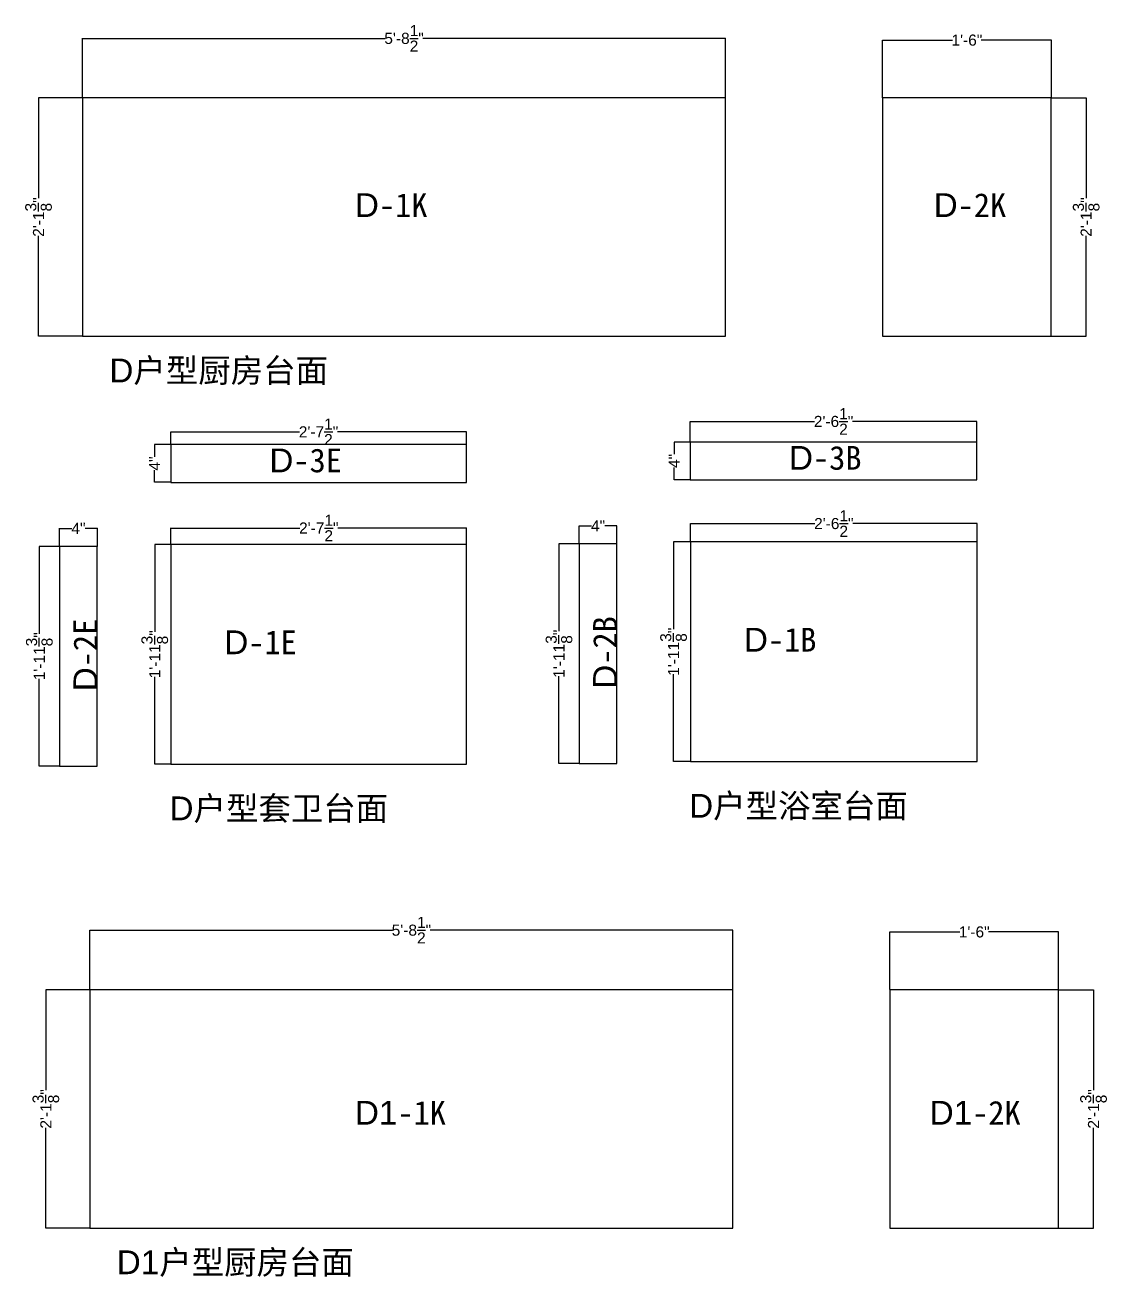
# Model space of a CAD drawing. Header units: inches. Extents: x -997106 to 39633, y -30199 to 1961.
# Drawn here: x 1271 to 4198, y -22115 to -18728 of the extents above; entities that cross this region are included whole.
import ezdxf

# ---------------------------------------------------------------- set-up
doc = ezdxf.new("R2010")
doc.units = ezdxf.units.IN
doc.header["$MEASUREMENT"] = 0
doc.layers.get('Defpoints').update_dxf_attribs({"color": 3})
doc.layers.add('编号', color=10, linetype='Continuous', plot=False)
doc.styles.get("Standard").update_dxf_attribs({"font": 'arial.ttf'})
doc.dimstyles.get("Standard").update_dxf_attribs({"dimtxt": 30, "dimasz": 1, "dimexe": 0.18, "dimexo": 0.0625, "dimgap": 0.09, "dimtad": 0, "dimtoh": 1, "dimdec": 4, "dimlfac": 0.03937, "dimzin": 0, "dimdsep": 46, "dimlunit": 4, "dimtxsty": 'Standard', "dimblk": 'ARCHTICK', "dimcen": 1, "dimadec": 0, "dimazin": 0, "dimtfac": 1, "dimtdec": 4, "dimtix": 1, "dimtofl": 0, "dimtmove": 2, "dimatfit": 3, "dimldrblk": 'ARCHTICK', "dimfxl": 1, "dimtolj": 1, "dimtzin": 0, "dimarcsym": 0})

# ---------------------------------------------------------------- blocks, each defined once
blk = doc.blocks.new('_ArchTick')
at = {"color": 0, "linetype": 'ByBlock', "const_width": 0.15}
blk.add_lwpolyline([(-0.5, -0.5), (0.5, 0.5)], dxfattribs=at)
blk = doc.blocks.new('*D348')
at = {"color": 0, "lineweight": -2, "transparency": 16777216}
for p, q in [((1426.6, -18924.7), (1426.6, -18763.5)), ((1426.6, -18763.7), (2245.7, -18763.7)), ((3166.6, -18763.7), (2347.5, -18763.7)), ((3166.6, -18924.7), (3166.6, -18763.5))]:
    blk.add_line(p, q, dxfattribs=at)
at = {"layer": 'Defpoints', "color": 0, "transparency": 16777216}
for p in [(3166.6, -18763.7), (1426.6, -18924.7), (3166.6, -18924.7)]:
    blk.add_point(p, dxfattribs=at)
at = {"color": 0, "lineweight": -2, "transparency": 16777216, "rotation": 180}
blk.add_blockref('_ArchTick', (1426.6, -18763.7), dxfattribs=at)
at = {"color": 0, "lineweight": -2, "transparency": 16777216}
blk.add_blockref('_ArchTick', (3166.6, -18763.7), dxfattribs=at)
at = {"color": 0, "transparency": 16777216, "insert": (2296.6, -18763.7), "char_height": 30, "attachment_point": 5}
blk.add_mtext('\\A1;5\'-8{\\H1x;\\S1/2;}"', dxfattribs=at)
blk = doc.blocks.new('*D349')
at = {"color": 0, "lineweight": -2, "transparency": 16777216}
for p, q in [((1426.6, -18924.7), (1307.4, -18924.7)), ((1307.6, -18924.7), (1307.6, -19196.1)), ((1307.6, -19569.7), (1307.6, -19298.3)), ((1426.6, -19569.7), (1307.4, -19569.7))]:
    blk.add_line(p, q, dxfattribs=at)
at = {"layer": 'Defpoints', "color": 0, "transparency": 16777216}
for p in [(1426.6, -18924.7), (1307.6, -19569.7), (1426.6, -19569.7)]:
    blk.add_point(p, dxfattribs=at)
at = {"color": 0, "lineweight": -2, "transparency": 16777216}
for p, rotation in [((1307.6, -18924.7), 90), ((1307.6, -19569.7), 270)]:
    blk.add_blockref('_ArchTick', p, dxfattribs=dict(at, rotation=rotation))
at = {"color": 0, "transparency": 16777216, "insert": (1307.6, -19247.2), "char_height": 30, "attachment_point": 5, "rotation": 90}
blk.add_mtext('\\A1;2\'-1{\\H1x;\\S3/8;}"', dxfattribs=at)
blk = doc.blocks.new('*D350')
at = {"color": 0, "lineweight": -2, "transparency": 16777216}
for p, q in [((3590.8, -18924.7), (3590.8, -18768.4)), ((3590.8, -18768.6), (3780.7, -18768.6)), ((4047.8, -18768.6), (3857.8, -18768.6)), ((4047.8, -18924.7), (4047.8, -18768.4))]:
    blk.add_line(p, q, dxfattribs=at)
at = {"layer": 'Defpoints', "color": 0, "transparency": 16777216}
for p in [(4047.8, -18768.6), (3590.8, -18924.7), (4047.8, -18924.7)]:
    blk.add_point(p, dxfattribs=at)
at = {"color": 0, "lineweight": -2, "transparency": 16777216, "rotation": 180}
blk.add_blockref('_ArchTick', (3590.8, -18768.6), dxfattribs=at)
at = {"color": 0, "lineweight": -2, "transparency": 16777216}
blk.add_blockref('_ArchTick', (4047.8, -18768.6), dxfattribs=at)
at = {"color": 0, "transparency": 16777216, "insert": (3819.3, -18768.6), "char_height": 30, "attachment_point": 5}
blk.add_mtext('\\A1;1\'-6"', dxfattribs=at)
blk = doc.blocks.new('*D351')
at = {"color": 0, "lineweight": -2, "transparency": 16777216}
for p, q in [((4047.8, -18924.7), (4142.2, -18924.7)), ((4142, -18924.7), (4142, -19196.1)), ((4142, -19569.7), (4142, -19298.3)), ((4047.8, -19569.7), (4142.2, -19569.7))]:
    blk.add_line(p, q, dxfattribs=at)
at = {"layer": 'Defpoints', "color": 0, "transparency": 16777216}
for p in [(4047.8, -18924.7), (4047.8, -19569.7), (4142, -19569.7)]:
    blk.add_point(p, dxfattribs=at)
at = {"color": 0, "lineweight": -2, "transparency": 16777216}
for p, rotation in [((4142, -18924.7), 90), ((4142, -19569.7), 270)]:
    blk.add_blockref('_ArchTick', p, dxfattribs=dict(at, rotation=rotation))
at = {"color": 0, "transparency": 16777216, "insert": (4142, -19247.2), "char_height": 30, "attachment_point": 5, "rotation": 90}
blk.add_mtext('\\A1;2\'-1{\\H1x;\\S3/8;}"', dxfattribs=at)
blk = doc.blocks.new('*D388')
at = {"color": 0, "lineweight": -2, "transparency": 16777216}
for p, q in [((1446.5, -21337.3), (1446.5, -21176.1)), ((1446.5, -21176.3), (2265.6, -21176.3)), ((3186.5, -21176.3), (2367.4, -21176.3)), ((3186.5, -21337.3), (3186.5, -21176.1))]:
    blk.add_line(p, q, dxfattribs=at)
at = {"layer": 'Defpoints', "color": 0, "transparency": 16777216}
for p in [(3186.5, -21176.3), (1446.5, -21337.4), (3186.5, -21337.4)]:
    blk.add_point(p, dxfattribs=at)
at = {"color": 0, "lineweight": -2, "transparency": 16777216, "rotation": 180}
blk.add_blockref('_ArchTick', (1446.5, -21176.3), dxfattribs=at)
at = {"color": 0, "lineweight": -2, "transparency": 16777216}
blk.add_blockref('_ArchTick', (3186.5, -21176.3), dxfattribs=at)
at = {"color": 0, "transparency": 16777216, "insert": (2316.5, -21176.3), "char_height": 30, "attachment_point": 5}
blk.add_mtext('\\A1;5\'-8{\\H1x;\\S1/2;}"', dxfattribs=at)
blk = doc.blocks.new('*D389')
at = {"color": 0, "lineweight": -2, "transparency": 16777216}
for p, q in [((1446.4, -21337.4), (1327.3, -21337.4)), ((1327.5, -21337.4), (1327.5, -21608.8)), ((1327.5, -21982.4), (1327.5, -21711)), ((1446.4, -21982.4), (1327.3, -21982.4))]:
    blk.add_line(p, q, dxfattribs=at)
at = {"layer": 'Defpoints', "color": 0, "transparency": 16777216}
for p in [(1446.5, -21337.4), (1327.5, -21982.4), (1446.5, -21982.4)]:
    blk.add_point(p, dxfattribs=at)
at = {"color": 0, "lineweight": -2, "transparency": 16777216}
for p, rotation in [((1327.5, -21337.4), 90), ((1327.5, -21982.4), 270)]:
    blk.add_blockref('_ArchTick', p, dxfattribs=dict(at, rotation=rotation))
at = {"color": 0, "transparency": 16777216, "insert": (1327.5, -21659.9), "char_height": 30, "attachment_point": 5, "rotation": 90}
blk.add_mtext('\\A1;2\'-1{\\H1x;\\S3/8;}"', dxfattribs=at)
blk = doc.blocks.new('*D390')
at = {"color": 0, "lineweight": -2, "transparency": 16777216}
for p, q in [((3610.6, -21337.3), (3610.6, -21181.1)), ((3610.6, -21181.3), (3800.6, -21181.3)), ((4067.6, -21181.3), (3877.7, -21181.3)), ((4067.6, -21337.3), (4067.6, -21181.1))]:
    blk.add_line(p, q, dxfattribs=at)
at = {"layer": 'Defpoints', "color": 0, "transparency": 16777216}
for p in [(4067.6, -21181.3), (3610.6, -21337.4), (4067.6, -21337.4)]:
    blk.add_point(p, dxfattribs=at)
at = {"color": 0, "lineweight": -2, "transparency": 16777216, "rotation": 180}
blk.add_blockref('_ArchTick', (3610.6, -21181.3), dxfattribs=at)
at = {"color": 0, "lineweight": -2, "transparency": 16777216}
blk.add_blockref('_ArchTick', (4067.6, -21181.3), dxfattribs=at)
at = {"color": 0, "transparency": 16777216, "insert": (3839.1, -21181.3), "char_height": 30, "attachment_point": 5}
blk.add_mtext('\\A1;1\'-6"', dxfattribs=at)
blk = doc.blocks.new('*D391')
at = {"color": 0, "lineweight": -2, "transparency": 16777216}
for p, q in [((4067.7, -21337.4), (4162, -21337.4)), ((4161.9, -21337.4), (4161.9, -21608.8)), ((4161.9, -21982.4), (4161.9, -21711)), ((4067.7, -21982.4), (4162, -21982.4))]:
    blk.add_line(p, q, dxfattribs=at)
at = {"layer": 'Defpoints', "color": 0, "transparency": 16777216}
for p in [(4067.6, -21337.4), (4067.6, -21982.4), (4161.9, -21982.4)]:
    blk.add_point(p, dxfattribs=at)
at = {"color": 0, "lineweight": -2, "transparency": 16777216}
for p, rotation in [((4161.9, -21337.4), 90), ((4161.9, -21982.4), 270)]:
    blk.add_blockref('_ArchTick', p, dxfattribs=dict(at, rotation=rotation))
at = {"color": 0, "transparency": 16777216, "insert": (4161.9, -21659.9), "char_height": 30, "attachment_point": 5, "rotation": 90}
blk.add_mtext('\\A1;2\'-1{\\H1x;\\S3/8;}"', dxfattribs=at)
blk = doc.blocks.new('*D664')
at = {"color": 0, "lineweight": -2, "transparency": 16777216}
for p, q in [((1364.7, -20138.4), (1309.6, -20138.4)), ((1309.8, -20138.4), (1309.8, -20374.3)), ((1309.8, -20732.4), (1309.8, -20496.5)), ((1364.7, -20732.4), (1309.6, -20732.4))]:
    blk.add_line(p, q, dxfattribs=at)
at = {"layer": 'Defpoints', "color": 0, "transparency": 16777216}
for p in [(1364.8, -20138.4), (1309.8, -20732.4), (1364.8, -20732.4)]:
    blk.add_point(p, dxfattribs=at)
at = {"color": 0, "lineweight": -2, "transparency": 16777216}
for p, rotation in [((1309.8, -20138.4), 90), ((1309.8, -20732.4), 270)]:
    blk.add_blockref('_ArchTick', p, dxfattribs=dict(at, rotation=rotation))
at = {"color": 0, "transparency": 16777216, "insert": (1309.8, -20435.4), "char_height": 30, "attachment_point": 5, "rotation": 90}
blk.add_mtext('\\A1;1\'-11{\\H1x;\\S3/8;}"', dxfattribs=at)
blk = doc.blocks.new('*D665')
at = {"color": 0, "lineweight": -2, "transparency": 16777216}
for p, q in [((1364.8, -20138.3), (1364.8, -20089.1)), ((1364.8, -20089.3), (1397.8, -20089.3)), ((1466.8, -20089.3), (1433.7, -20089.3)), ((1466.8, -20138.3), (1466.8, -20089.1))]:
    blk.add_line(p, q, dxfattribs=at)
at = {"layer": 'Defpoints', "color": 0, "transparency": 16777216}
for p in [(1466.8, -20089.3), (1364.8, -20138.4), (1466.8, -20138.4)]:
    blk.add_point(p, dxfattribs=at)
at = {"color": 0, "lineweight": -2, "transparency": 16777216, "rotation": 180}
blk.add_blockref('_ArchTick', (1364.8, -20089.3), dxfattribs=at)
at = {"color": 0, "lineweight": -2, "transparency": 16777216}
blk.add_blockref('_ArchTick', (1466.8, -20089.3), dxfattribs=at)
at = {"color": 0, "transparency": 16777216, "insert": (1415.8, -20089.3), "char_height": 30, "attachment_point": 5}
blk.add_mtext('\\A1;4"', dxfattribs=at)
blk = doc.blocks.new('*D666')
at = {"color": 0, "lineweight": -2, "transparency": 16777216}
for p, q in [((1665.9, -20132.9), (1665.9, -20088.2)), ((1665.9, -20088.4), (2014.8, -20088.4)), ((2465.9, -20088.4), (2117.1, -20088.4)), ((2465.9, -20132.9), (2465.9, -20088.2))]:
    blk.add_line(p, q, dxfattribs=at)
at = {"layer": 'Defpoints', "color": 0, "transparency": 16777216}
for p in [(2465.9, -20088.4), (1665.9, -20133), (2465.9, -20133)]:
    blk.add_point(p, dxfattribs=at)
at = {"color": 0, "lineweight": -2, "transparency": 16777216, "rotation": 180}
blk.add_blockref('_ArchTick', (1665.9, -20088.4), dxfattribs=at)
at = {"color": 0, "lineweight": -2, "transparency": 16777216}
blk.add_blockref('_ArchTick', (2465.9, -20088.4), dxfattribs=at)
at = {"color": 0, "transparency": 16777216, "insert": (2065.9, -20088.4), "char_height": 30, "attachment_point": 5}
blk.add_mtext('\\A1;2\'-7{\\H1x;\\S1/2;}"', dxfattribs=at)
blk = doc.blocks.new('*D667')
at = {"color": 0, "lineweight": -2, "transparency": 16777216}
for p, q in [((1665.9, -20133), (1621.9, -20133)), ((1622.1, -20133), (1622.1, -20368.9)), ((1622.1, -20727), (1622.1, -20491.1)), ((1665.9, -20727), (1621.9, -20727))]:
    blk.add_line(p, q, dxfattribs=at)
at = {"layer": 'Defpoints', "color": 0, "transparency": 16777216}
for p in [(1665.9, -20133), (1622.1, -20727), (1665.9, -20727)]:
    blk.add_point(p, dxfattribs=at)
at = {"color": 0, "lineweight": -2, "transparency": 16777216}
for p, rotation in [((1622.1, -20133), 90), ((1622.1, -20727), 270)]:
    blk.add_blockref('_ArchTick', p, dxfattribs=dict(at, rotation=rotation))
at = {"color": 0, "transparency": 16777216, "insert": (1622.1, -20430), "char_height": 30, "attachment_point": 5, "rotation": 90}
blk.add_mtext('\\A1;1\'-11{\\H1x;\\S3/8;}"', dxfattribs=at)
blk = doc.blocks.new('*D668')
at = {"color": 0, "lineweight": -2, "transparency": 16777216}
for p, q in [((1665.1, -19862.8), (1621.5, -19862.8)), ((1621.7, -19862.8), (1621.7, -19895.9)), ((1621.7, -19964.8), (1621.7, -19931.8)), ((1665.1, -19964.8), (1621.5, -19964.8))]:
    blk.add_line(p, q, dxfattribs=at)
at = {"layer": 'Defpoints', "color": 0, "transparency": 16777216}
for p in [(1665.2, -19862.8), (1621.7, -19964.8), (1665.2, -19964.8)]:
    blk.add_point(p, dxfattribs=at)
at = {"color": 0, "lineweight": -2, "transparency": 16777216}
for p, rotation in [((1621.7, -19862.8), 90), ((1621.7, -19964.8), 270)]:
    blk.add_blockref('_ArchTick', p, dxfattribs=dict(at, rotation=rotation))
at = {"color": 0, "transparency": 16777216, "insert": (1621.7, -19913.8), "char_height": 30, "attachment_point": 5, "rotation": 90}
blk.add_mtext('\\A1;4"', dxfattribs=at)
blk = doc.blocks.new('*D669')
at = {"color": 0, "lineweight": -2, "transparency": 16777216}
for p, q in [((1665.2, -19862.8), (1665.2, -19828)), ((1665.2, -19828.2), (2014, -19828.2)), ((2465.2, -19828.2), (2116.4, -19828.2)), ((2465.2, -19862.8), (2465.2, -19828))]:
    blk.add_line(p, q, dxfattribs=at)
at = {"layer": 'Defpoints', "color": 0, "transparency": 16777216}
for p in [(2465.2, -19828.2), (1665.2, -19862.8), (2465.2, -19862.8)]:
    blk.add_point(p, dxfattribs=at)
at = {"color": 0, "lineweight": -2, "transparency": 16777216, "rotation": 180}
blk.add_blockref('_ArchTick', (1665.2, -19828.2), dxfattribs=at)
at = {"color": 0, "lineweight": -2, "transparency": 16777216}
blk.add_blockref('_ArchTick', (2465.2, -19828.2), dxfattribs=at)
at = {"color": 0, "transparency": 16777216, "insert": (2065.2, -19828.2), "char_height": 30, "attachment_point": 5}
blk.add_mtext('\\A1;2\'-7{\\H1x;\\S1/2;}"', dxfattribs=at)
blk = doc.blocks.new('*D1047')
at = {"color": 0, "lineweight": -2, "transparency": 16777216}
for p, q in [((2770.6, -20131.5), (2715.5, -20131.5)), ((2715.7, -20131.5), (2715.7, -20367.4)), ((2715.7, -20725.5), (2715.7, -20489.6)), ((2770.6, -20725.5), (2715.5, -20725.5))]:
    blk.add_line(p, q, dxfattribs=at)
at = {"layer": 'Defpoints', "color": 0, "transparency": 16777216}
for p in [(2770.6, -20131.5), (2715.7, -20725.5), (2770.6, -20725.5)]:
    blk.add_point(p, dxfattribs=at)
at = {"color": 0, "lineweight": -2, "transparency": 16777216}
for p, rotation in [((2715.7, -20131.5), 90), ((2715.7, -20725.5), 270)]:
    blk.add_blockref('_ArchTick', p, dxfattribs=dict(at, rotation=rotation))
at = {"color": 0, "transparency": 16777216, "insert": (2715.7, -20428.5), "char_height": 30, "attachment_point": 5, "rotation": 90}
blk.add_mtext('\\A1;1\'-11{\\H1x;\\S3/8;}"', dxfattribs=at)
blk = doc.blocks.new('*D1048')
at = {"color": 0, "lineweight": -2, "transparency": 16777216}
for p, q in [((2770.6, -20131.4), (2770.6, -20082.2)), ((2770.6, -20082.4), (2803.7, -20082.4)), ((2872.6, -20082.4), (2839.6, -20082.4)), ((2872.6, -20131.4), (2872.6, -20082.2))]:
    blk.add_line(p, q, dxfattribs=at)
at = {"layer": 'Defpoints', "color": 0, "transparency": 16777216}
for p in [(2872.6, -20082.4), (2770.6, -20131.5), (2872.6, -20131.5)]:
    blk.add_point(p, dxfattribs=at)
at = {"color": 0, "lineweight": -2, "transparency": 16777216, "rotation": 180}
blk.add_blockref('_ArchTick', (2770.6, -20082.4), dxfattribs=at)
at = {"color": 0, "lineweight": -2, "transparency": 16777216}
blk.add_blockref('_ArchTick', (2872.6, -20082.4), dxfattribs=at)
at = {"color": 0, "transparency": 16777216, "insert": (2821.6, -20082.4), "char_height": 30, "attachment_point": 5}
blk.add_mtext('\\A1;4"', dxfattribs=at)
blk = doc.blocks.new('*D1046')
at = {"color": 0, "lineweight": -2, "transparency": 16777216}
for p, q in [((3071, -19855.9), (3027, -19855.9)), ((3027.2, -19855.9), (3027.2, -19889)), ((3027.2, -19957.9), (3027.2, -19924.9)), ((3071, -19957.9), (3027, -19957.9))]:
    blk.add_line(p, q, dxfattribs=at)
at = {"layer": 'Defpoints', "color": 0, "transparency": 16777216}
for p in [(3071.1, -19855.9), (3027.2, -19957.9), (3071.1, -19957.9)]:
    blk.add_point(p, dxfattribs=at)
at = {"color": 0, "lineweight": -2, "transparency": 16777216}
for p, rotation in [((3027.2, -19855.9), 90), ((3027.2, -19957.9), 270)]:
    blk.add_blockref('_ArchTick', p, dxfattribs=dict(at, rotation=rotation))
at = {"color": 0, "transparency": 16777216, "insert": (3027.2, -19906.9), "char_height": 30, "attachment_point": 5, "rotation": 90}
blk.add_mtext('\\A1;4"', dxfattribs=at)
blk = doc.blocks.new('*D1049')
at = {"color": 0, "lineweight": -2, "transparency": 16777216}
for p, q in [((3071.1, -19854.2), (3071.1, -19799.8)), ((3071.1, -19800), (3407.4, -19800)), ((3846.1, -19800), (3509.7, -19800)), ((3846.1, -19855.9), (3846.1, -19799.8))]:
    blk.add_line(p, q, dxfattribs=at)
at = {"layer": 'Defpoints', "color": 0, "transparency": 16777216}
for p in [(3846.1, -19800), (3071.1, -19854.3), (3846.1, -19855.9)]:
    blk.add_point(p, dxfattribs=at)
at = {"color": 0, "lineweight": -2, "transparency": 16777216, "rotation": 180}
blk.add_blockref('_ArchTick', (3071.1, -19800), dxfattribs=at)
at = {"color": 0, "lineweight": -2, "transparency": 16777216}
blk.add_blockref('_ArchTick', (3846.1, -19800), dxfattribs=at)
at = {"color": 0, "transparency": 16777216, "insert": (3458.6, -19800), "char_height": 30, "attachment_point": 5}
blk.add_mtext('\\A1;2\'-6{\\H1x;\\S1/2;}"', dxfattribs=at)
blk = doc.blocks.new('*D1050')
at = {"color": 0, "lineweight": -2, "transparency": 16777216}
for p, q in [((3071.8, -20126), (3071.8, -20076.1)), ((3071.8, -20076.3), (3408.1, -20076.3)), ((3846.8, -20076.3), (3510.4, -20076.3)), ((3846.8, -20126), (3846.8, -20076.1))]:
    blk.add_line(p, q, dxfattribs=at)
at = {"layer": 'Defpoints', "color": 0, "transparency": 16777216}
for p in [(3846.8, -20076.3), (3071.8, -20126.1), (3846.8, -20126.1)]:
    blk.add_point(p, dxfattribs=at)
at = {"color": 0, "lineweight": -2, "transparency": 16777216, "rotation": 180}
blk.add_blockref('_ArchTick', (3071.8, -20076.3), dxfattribs=at)
at = {"color": 0, "lineweight": -2, "transparency": 16777216}
blk.add_blockref('_ArchTick', (3846.8, -20076.3), dxfattribs=at)
at = {"color": 0, "transparency": 16777216, "insert": (3459.3, -20076.3), "char_height": 30, "attachment_point": 5}
blk.add_mtext('\\A1;2\'-6{\\H1x;\\S1/2;}"', dxfattribs=at)
blk = doc.blocks.new('*D1051')
at = {"color": 0, "lineweight": -2, "transparency": 16777216}
for p, q in [((3071.7, -20126.1), (3025.4, -20126.1)), ((3025.6, -20126.1), (3025.6, -20362)), ((3025.6, -20720.1), (3025.6, -20484.2)), ((3071.7, -20720.1), (3025.4, -20720.1))]:
    blk.add_line(p, q, dxfattribs=at)
at = {"layer": 'Defpoints', "color": 0, "transparency": 16777216}
for p in [(3071.8, -20126.1), (3025.6, -20720.1), (3071.8, -20720.1)]:
    blk.add_point(p, dxfattribs=at)
at = {"color": 0, "lineweight": -2, "transparency": 16777216}
for p, rotation in [((3025.6, -20126.1), 90), ((3025.6, -20720.1), 270)]:
    blk.add_blockref('_ArchTick', p, dxfattribs=dict(at, rotation=rotation))
at = {"color": 0, "transparency": 16777216, "insert": (3025.6, -20423.1), "char_height": 30, "attachment_point": 5, "rotation": 90}
blk.add_mtext('\\A1;1\'-11{\\H1x;\\S3/8;}"', dxfattribs=at)

msp = doc.modelspace()

# ---------------------------------------------------------------- linework, layer by layer
for points in [[(1426.63791, -19569.72719), (3166.63791, -19569.72719), (3166.63791, -18924.72719), (1426.63791, -18924.72719)], [(3590.75206, -19569.72719), (4047.75206, -19569.72719), (4047.75206, -18924.72719), (3590.75206, -18924.72719)], [(1665.19395, -19964.83087), (2465.19395, -19964.83087), (2465.19395, -19862.83087), (1665.19395, -19862.83087)], [(3071.05577, -19957.93803), (3846.05577, -19957.93803), (3846.05577, -19855.93803), (3071.05577, -19855.93803)], [(1364.76958, -20732.37473), (1466.76958, -20732.37473), (1466.76958, -20138.37473), (1364.76958, -20138.37473)], [(1665.92724, -20726.96325), (2465.92724, -20726.96325), (2465.92724, -20132.96325), (1665.92724, -20132.96325)], [(2770.6314, -20725.48189), (2872.6314, -20725.48189), (2872.6314, -20131.48189), (2770.6314, -20131.48189)], [(3071.78906, -20720.0704), (3846.78906, -20720.0704), (3846.78906, -20126.0704), (3071.78906, -20126.0704)], [(1446.50532, -21982.37357), (3186.50532, -21982.37357), (3186.50532, -21337.37357), (1446.50532, -21337.37357)], [(3610.61947, -21982.37357), (4067.61947, -21982.37357), (4067.61947, -21337.37357), (3610.61947, -21337.37357)]]:
    msp.add_lwpolyline(points, close=True)

# ---------------------------------------------------------------- texts
at = {"char_height": 64.3508622, "attachment_point": 1}
for s, insert in [('D{\\fSimSun|b0|i0|c134|p2;户型厨房台面}', (1499.40531, -19629.99592)), ('D{\\fSimSun|b0|i0|c134|p2;户型套卫台面}', (1662.122, -20814.6801)), ('D{\\fSimSun|b0|i0|c134|p2;户型浴室台面}', (3067.98382, -20807.78726)), ('D1{\\fSimSun|b0|i0|c134|p2;户型厨房台面}', (1519.27272, -22042.64231))]:
    msp.add_mtext(s, dxfattribs=dict(at, insert=insert))
at = {"layer": '编号', "char_height": 64.3508622, "attachment_point": 1}
for s, insert in [('D{\\fSimSun|b0|i0|c134|p2;-1K}', (2163.66739, -19182.61295)), ('D{\\fSimSun|b0|i0|c134|p2;-2K}', (3729.47994, -19182.61295)), ('D{\\fSimSun|b0|i0|c134|p2;-3E}', (1932.2035, -19873.27776)), ('D{\\fSimSun|b0|i0|c134|p2;-3B}', (3338.06532, -19866.38491)), ('D{\\fSimSun|b0|i0|c134|p2;-1E}', (1810.27145, -20365.34901)), ('D{\\fSimSun|b0|i0|c134|p2;-1B}', (3216.13327, -20358.45617)), ('D1{\\fSimSun|b0|i0|c134|p2;-1K}', (2163.66739, -21638.10939)), ('D1{\\fSimSun|b0|i0|c134|p2;-2K}', (3718.59574, -21638.10939))]:
    msp.add_mtext(s, dxfattribs=dict(at, insert=insert))
at = {"layer": '编号', "char_height": 64.3508622, "attachment_point": 1, "rotation": 90}
for s, insert in [('D{\\fSimSun|b0|i0|c134|p2;-2E}', (1402.15535, -20530.04406)), ('D{\\fSimSun|b0|i0|c134|p2;-2B}', (2808.01717, -20523.15122))]:
    msp.add_mtext(s, dxfattribs=dict(at, insert=insert))

# ---------------------------------------------------------------- dimensions: what is measured, and where the dimension line sits
for base, p1, p2, picture, middle in [((3166.63791, -18763.66443), (1426.63791, -18924.72719), (3166.63791, -18924.72719), '*D348', (2296.63791, -18763.66443)), ((4047.75206, -18768.62777), (3590.75206, -18924.72719), (4047.75206, -18924.72719), '*D350', (3819.25206, -18768.62777)), ((3846.0557735991, -19800.0214261495), (3071.0557735991, -19854.2808327984), (3846.0557735991, -19855.9380325325), '*D1049', (3458.5557735991, -19800.0214261495)), ((2465.19395, -19828.20243), (1665.19395, -19862.83087), (2465.19395, -19862.83087), '*D669', (2065.19395, -19828.20243)), ((3846.7890599143, -20076.2512429779), (3071.7890599143, -20126.070404679), (3846.7890599143, -20126.070404679), '*D1050', (3459.2890599143, -20076.2512429779)), ((1466.76958, -20089.27387), (1364.76958, -20138.37473), (1466.76958, -20138.37473), '*D665', (1415.76958, -20089.27387)), ((2465.92724, -20088.39642), (1665.92724, -20132.96325), (2465.92724, -20132.96325), '*D666', (2065.92724, -20088.39642)), ((2872.6314, -20082.38103), (2770.6314, -20131.48189), (2872.6314, -20131.48189), '*D1048', (2821.6314, -20082.38103)), ((3186.50532, -21176.31081), (1446.50532, -21337.37357), (3186.50532, -21337.37357), '*D388', (2316.50532, -21176.31081)), ((4067.61947, -21181.27415), (3610.61947, -21337.37357), (4067.61947, -21337.37357), '*D390', (3839.11947, -21181.27415))]:
    dim = msp.add_linear_dim(base=base, p1=p1, p2=p2, dimstyle='Standard')
    dim.commit()
    dim.dimension.update_dxf_attribs({"geometry": picture, "text_midpoint": middle})
for base, p1, p2, picture, middle in [((1307.6293160445, -19569.7271873849), (1426.6379104333, -18924.7271873849), (1426.6379104333, -19569.7271873849), '*D349', (1307.6293160445, -19247.2271873849)), ((4142.0020405451, -19569.7271873849), (4047.7520609205, -18924.7271873849), (4047.7520609205, -19569.7271873849), '*D351', (4142.0020405451, -19247.2271873849)), ((1621.6582, -19964.83087), (1665.19395, -19862.83087), (1665.19395, -19964.83087), '*D668', (1621.6582, -19913.83087)), ((3027.16777, -19957.93803), (3071.05577, -19855.93803), (3071.05577, -19957.93803), '*D1046', (3027.16777, -19906.93803)), ((1309.82389, -20732.37473), (1364.76958, -20138.37473), (1364.76958, -20732.37473), '*D664', (1309.82389, -20435.37473)), ((1622.10763, -20726.96325), (1665.92724, -20132.96325), (1665.92724, -20726.96325), '*D667', (1622.10763, -20429.96325)), ((2715.68571, -20725.48189), (2770.6314, -20131.48189), (2770.6314, -20725.48189), '*D1047', (2715.68571, -20428.48189)), ((3025.59344, -20720.0704), (3071.78906, -20126.0704), (3071.78906, -20720.0704), '*D1051', (3025.59344, -20423.0704)), ((1327.4967219667, -21982.3735716877), (1446.5053163555, -21337.3735716876), (1446.5053163555, -21982.3735716876), '*D389', (1327.4967219667, -21659.8735716876)), ((4161.8694464674, -21982.3735716877), (4067.6194668427, -21337.3735716876), (4067.6194668427, -21982.3735716876), '*D391', (4161.8694464674, -21659.8735716876))]:
    dim = msp.add_linear_dim(base=base, p1=p1, p2=p2, angle=90, dimstyle='Standard')
    dim.commit()
    dim.dimension.update_dxf_attribs({"geometry": picture, "text_midpoint": middle})

doc.saveas('drawing.dxf')
